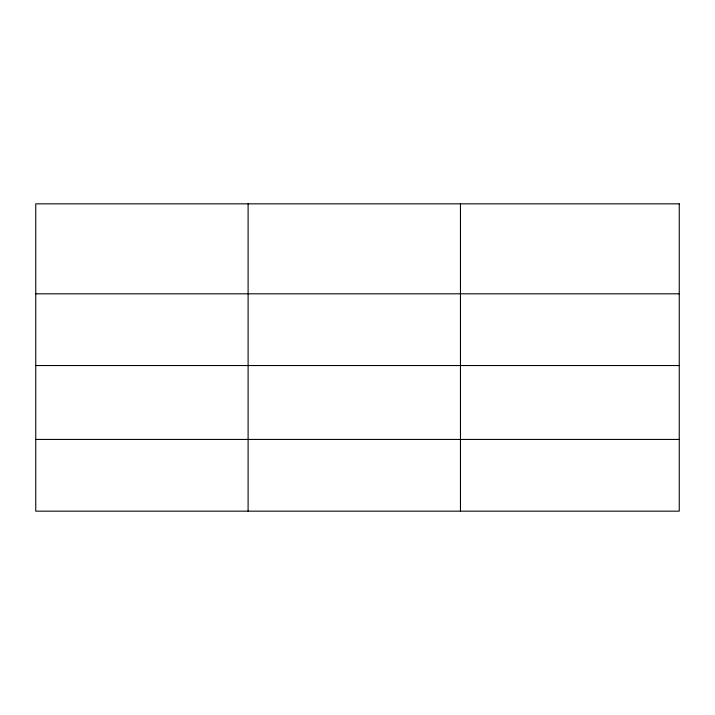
<?xml version="1.0" encoding="UTF-8"?>
<svg xmlns="http://www.w3.org/2000/svg" width="715" height="715" viewBox="0 0 715 715"><rect width="100%" height="100%" fill="white"/><g stroke="black" fill="none" stroke-linecap="round" stroke-linejoin="round"><path stroke-width="1.07" d="M35.75 293.811L679.25 293.811M35.75 365.535L679.25 365.535M35.75 439.439L679.25 439.439M460.46 203.838L460.46 511.162M248.105 203.838L248.105 511.162M679.25 203.838L35.75 203.838L35.75 511.162L679.25 511.162L679.25 203.838"/></g></svg>
